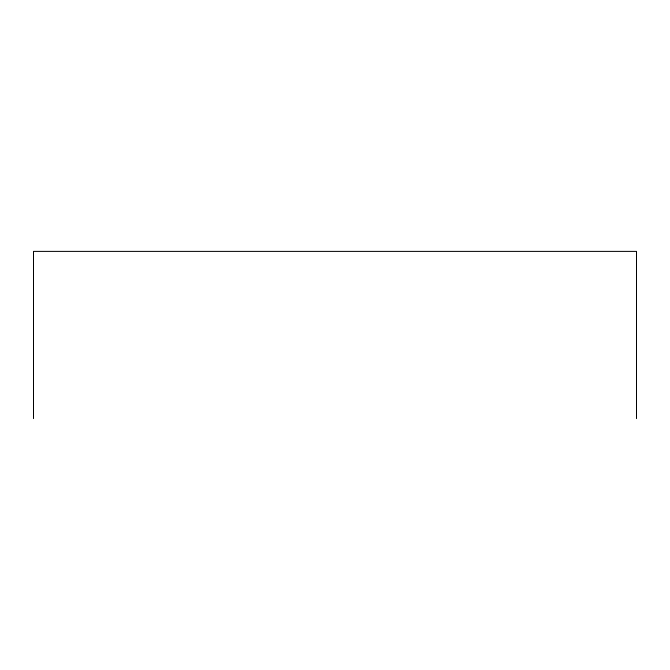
<?xml version="1.0" encoding="UTF-8"?>
<svg xmlns="http://www.w3.org/2000/svg" width="670" height="670" viewBox="0 0 670 670"><rect width="100%" height="100%" fill="white"/><g stroke="black" fill="none" stroke-linecap="round" stroke-linejoin="round"><path stroke-width="1" d="M636.5 418.608L636.5 251.392L33.5 251.392L33.5 418.608"/></g></svg>
